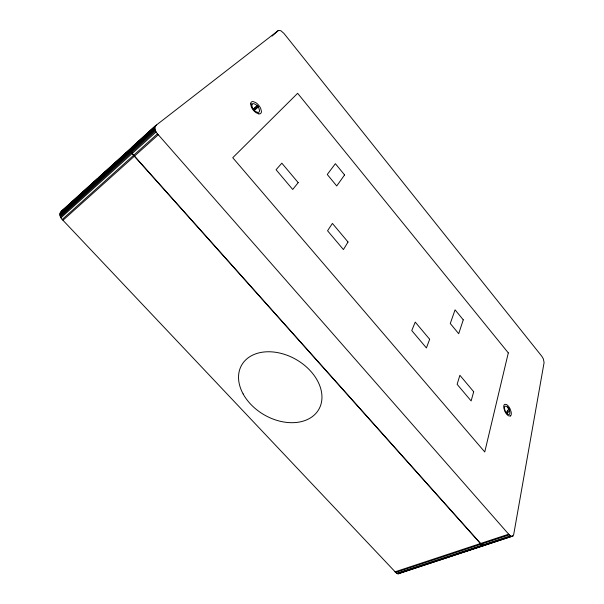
<?xml version="1.0" encoding="UTF-8"?>
<svg xmlns="http://www.w3.org/2000/svg" width="604" height="604" viewBox="0 0 604 604"><rect width="100%" height="100%" fill="white"/><g stroke="black" fill="none" stroke-linecap="round" stroke-linejoin="round"><path stroke-width="0.91" d="M512.547 536.276L511.007 536.224L509.27 534.88L158.301 134.752C155.998 132.518 152.88 127.52 156.428 125.028L278.414 30.434L280.852 30.706L283.948 33.416L541.811 356.269L543.336 358.851L544.091 362.581L513.732 534.366L512.955 535.997L398.368 573.785L396.647 573.407L62.967 220.271C60.642 218.286 58.49 214.148 61.132 211.551L156.428 125.028M484.914 545.208L483.381 545.699L481.078 544.234L134.367 156.217C132.11 154.02 129.407 149.739 132.185 146.908L155.84 125.383M484.491 545.487L482.921 545.457L481.177 544.151L134.481 156.111C132.457 154.065 130.419 151.053 131.362 148.04L155.039 126.508M508.107 408.032L507.368 407.141L508.168 408.002C512.192 408.802 504.619 417.53 507.503 410.773M399.765 572.939L398.368 573.785M506.907 413.506C505.193 412.102 511.158 408.606 507.428 407.119M254.337 110.298C263.389 100.068 255.009 112.623 253.386 109.165L257.485 105.473L253.386 109.165M61.132 211.551L97.206 178.897M98.595 177.629L136.481 143.646M60.249 212.714L131.249 148.146M60 213.439L131.045 148.878M131.159 148.78L154.85 127.248M59.902 214.246L130.985 149.709M131.098 149.603L154.813 128.078M59.947 215.107L131.076 150.607M131.189 150.502L154.918 128.992M60.136 216.006L131.31 151.559M131.423 151.453L155.168 129.951M60.46 216.912L131.687 152.533M131.8 152.427L155.56 130.947M60.921 217.817L132.193 153.507M132.306 153.401L156.089 131.951M62.189 219.516L133.552 155.371M133.665 155.273L157.47 133.877M62.967 220.271L134.367 156.217M134.481 156.111L158.301 134.752M272.094 36.081L278.414 30.434M61.751 211.151L67.633 206.462M394.963 571.867L508.704 534.178M395.492 572.494L509.27 534.88M396.647 573.407L510.433 535.914M397.236 573.672L511.007 536.224M400.648 572.645L436.239 560.95M438.021 560.369L453.143 555.401M465.601 551.309L484.287 545.17M485.276 544.793L506.288 537.885M397.817 573.8L512.955 535.997M250.796 103.737L252.094 104.13M506.228 412.592L506.967 413.483M253.446 109.12L254.39 110.253M257.123 105.73L258.059 106.855M257.062 105.775L257.999 106.9M509.429 410.546L509.716 411.634A4.522 2.023 64.9 0 1 509.104 414.472L507.919 414.359A4.643 2.084 64.9 0 1 505.276 411.196L504.544 408.991A4.522 2.023 64.9 0 1 505.178 406.167L506.363 406.288A4.643 2.084 64.9 0 1 507.76 407.489M508.304 352.895L484.755 451.951L232.751 157.712L297.644 93.295L508.304 352.895M473.687 391.724L471.135 400.935L457.122 384.325L459.886 375.288L473.687 391.724M463.26 319.841L458.7 333.71L450.282 323.517L455.061 309.829L463.26 319.841M429.655 339.274L426.416 347.934L411.762 330.569L415.242 322.091L429.655 339.274M348.025 242.015L343.427 249.565L327.549 230.751L332.419 223.427L348.025 242.015M344.582 174.926L336.73 185.964L327.262 174.488L335.379 163.684L344.582 174.926M298.195 182.65L292.721 189.467L276.073 169.739L281.841 163.171L298.195 182.65M510.297 415.997L508.628 415.846A6.531 2.922 64.9 0 1 504.914 411.384L503.879 408.281A6.365 2.846 64.9 0 1 504.77 404.31L506.439 404.499A6.531 2.922 64.9 0 1 510.116 408.923L511.15 411.996A6.365 2.846 64.9 0 1 510.297 415.997M258.799 113.877L256.096 112.722A7.422 3.692 51.3 0 1 251.362 107.036L250.622 104.047A7.233 3.601 51.3 0 1 253.318 101.608L256.013 102.786A7.429 3.7 51.3 0 1 260.686 108.418L261.441 111.378A7.233 3.601 51.3 0 1 258.799 113.877M257.659 112.397L255.734 111.574A5.277 2.627 51.2 0 1 252.374 107.535L251.845 105.413A5.142 2.559 51.2 0 1 253.756 103.669L255.681 104.507A5.285 2.635 51.2 0 1 259.01 108.516L259.539 110.623A5.142 2.559 51.3 0 1 257.659 112.397M243.095 393.868A44.469 31.936 29.9 0 0 315.25 414.072A44.469 31.936 29.9 0 0 282.408 353.733A44.469 31.936 29.9 0 0 243.095 393.868"/></g></svg>
